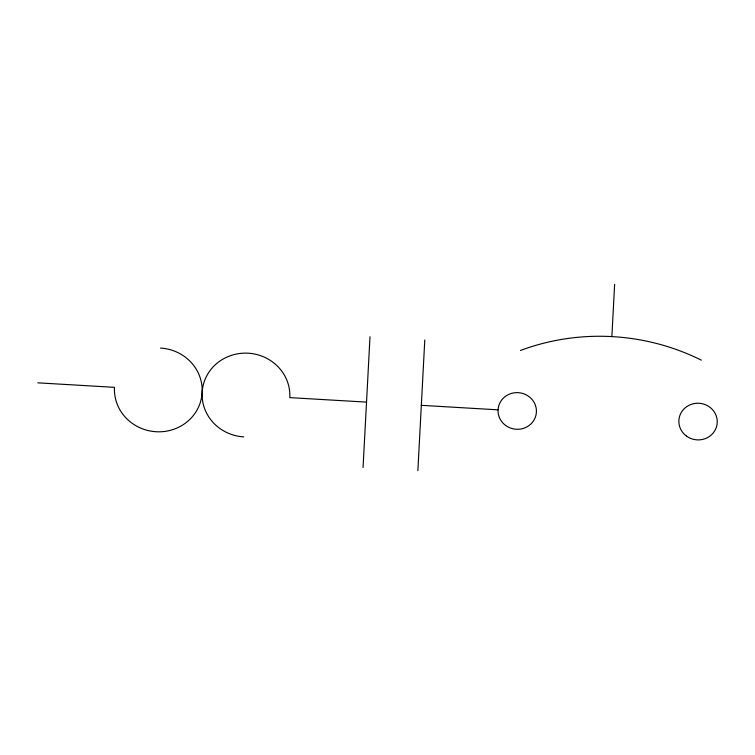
<?xml version="1.0" encoding="UTF-8"?>
<svg xmlns="http://www.w3.org/2000/svg" width="755" height="755" viewBox="0 0 755 755"><rect width="100%" height="100%" fill="white"/><g stroke="black" fill="none" stroke-linecap="round" stroke-linejoin="round"><path stroke-width="1.13" d="M363.061 467.487L369.997 336.749M417.864 470.705L424.791 339.967M611.861 336.598L614.636 284.295M37.75 382.832L114.467 387.334A43.922 41.884 6.6 0 0 156.087 431.737A43.922 41.884 6.6 0 0 202.142 392.477A43.922 41.884 6.6 0 1 248.197 353.208A43.922 41.884 6.6 0 1 289.816 397.621L366.534 402.122M421.328 405.331L498.045 409.833M160.522 348.064A43.922 41.884 6.6 0 1 202.142 392.477A43.922 41.884 6.6 0 0 243.761 436.881M520.431 350.462A218.742 208.616 6.6 0 1 701.31 360.144M505.671 425.48A19.215 18.328 6.6 0 0 536.286 413.381A19.215 18.328 6.6 0 0 509.71 394.006A19.215 18.328 6.6 0 0 505.671 425.48M686.493 436.088A19.215 18.328 6.6 0 0 717.108 423.989A19.215 18.328 6.6 0 0 690.542 404.614A19.215 18.328 6.6 0 0 686.493 436.088"/></g></svg>
